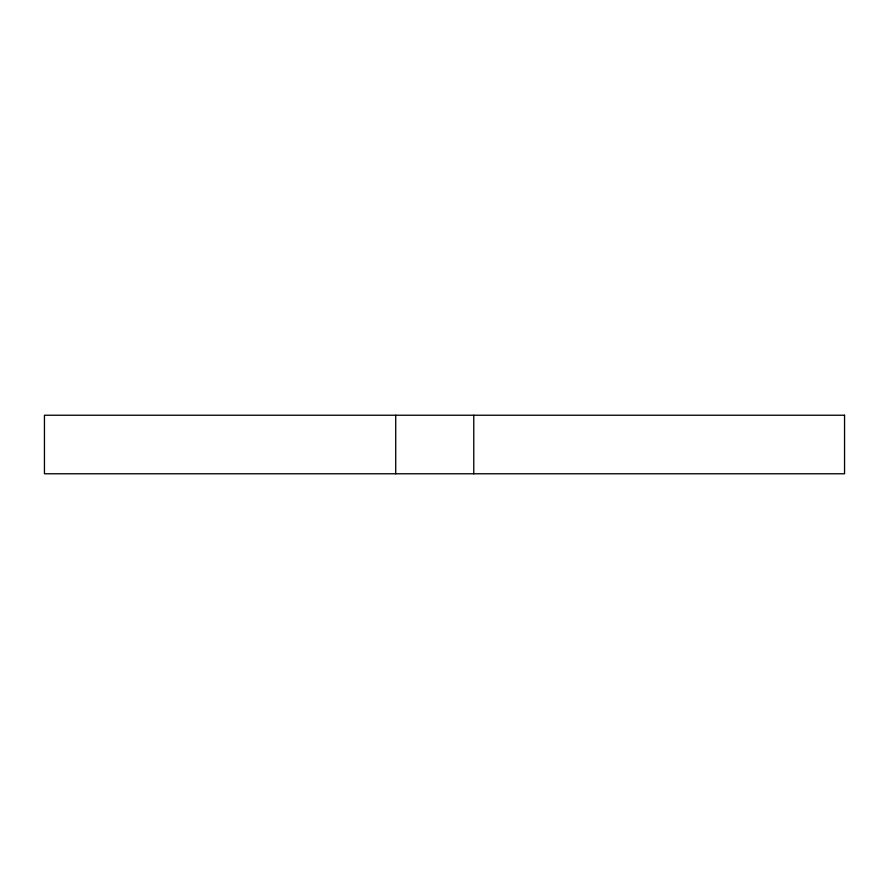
<?xml version="1.0" encoding="UTF-8"?>
<svg xmlns="http://www.w3.org/2000/svg" width="889" height="889" viewBox="0 0 889 889"><rect width="100%" height="100%" fill="white"/><g stroke="black" fill="none" stroke-linecap="round" stroke-linejoin="round"><path stroke-width="1.33" d="M473.77 415.23L473.77 473.77M395.716 415.23L395.716 473.77M844.55 415.23L44.45 415.23L44.45 473.77L844.55 473.77L844.55 415.23"/></g></svg>
